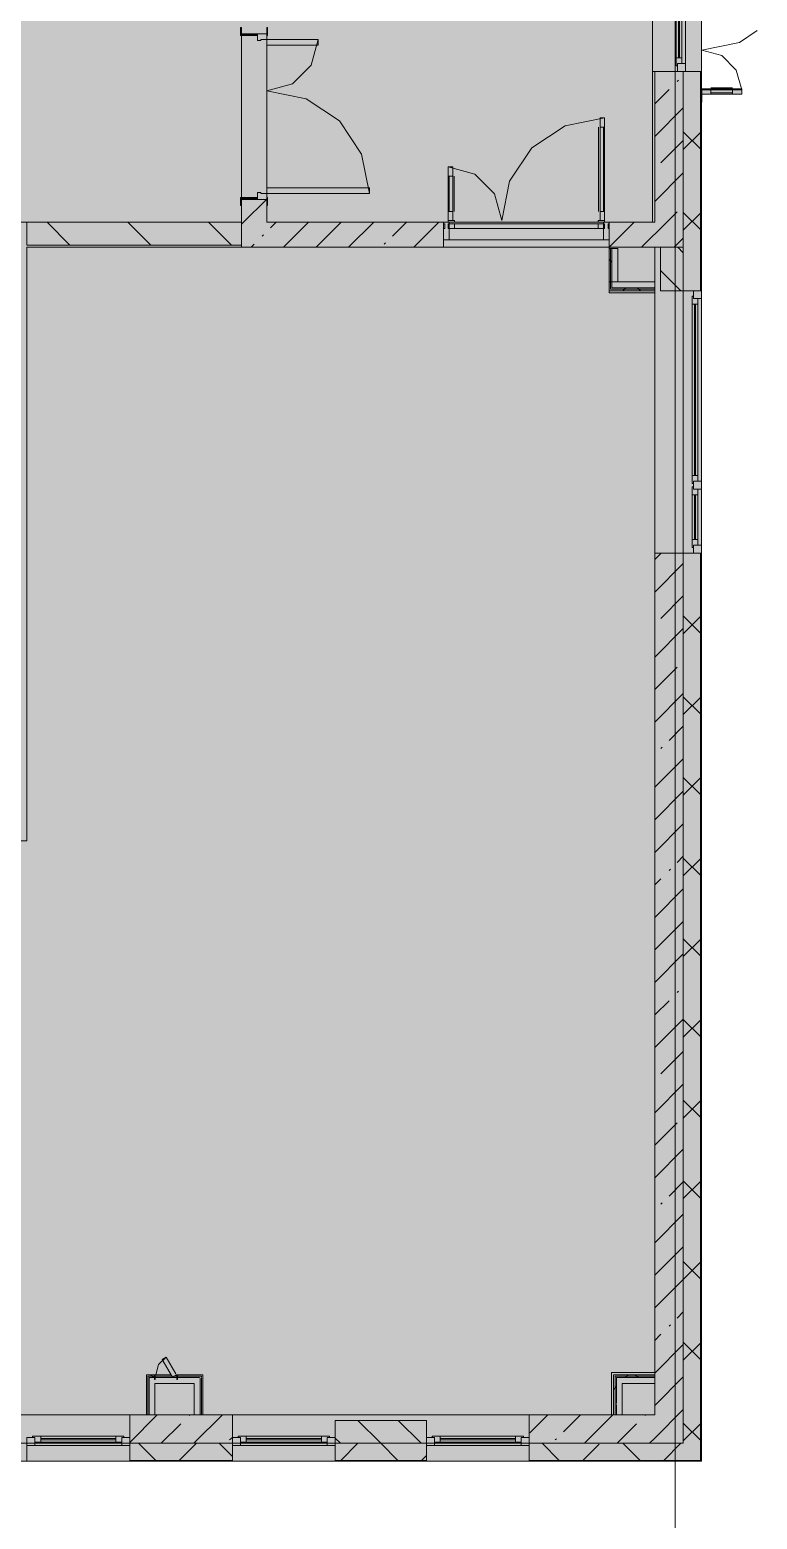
# Model space of a CAD drawing. Header units: millimetres. Extents: x -3817 to 677485, y -22715 to 103890.
# Drawn here: x 17920.9 to 17971.1, y -19609.9 to -19507.1 of the extents above; entities that cross this region are included whole.
import ezdxf

# ---------------------------------------------------------------- set-up
doc = ezdxf.new("R2010")
doc.units = ezdxf.units.MM
doc.layers.add('PDF _Геометрия', color=7, linetype='Continuous', true_color=0x1d1d1d)
doc.layers.add('PDF _Сплошная заливка', color=7, linetype='Continuous', true_color=0xffffff)

msp = doc.modelspace()

# ---------------------------------------------------------------- hatches: boundary and pattern name
at = {"layer": 'PDF _Сплошная заливка', "true_color": 0xd9d9d9, "transparency": 33554559}
for points in [[(17936.19, -19605.9), (17967.27, -19605.9), (17967.27, -19434.13), (17715.86, -19434.13), (17715.86, -19388.54), (17649.34, -19388.54), (17649.34, -19558.6), (17683.53, -19558.6), (17683.53, -19605.9), (17932.54, -19605.9)], [(17960.91, -19525.14), (17961.01, -19525.04), (17961.01, -19522.22), (17960.91, -19522.22), (17960.91, -19522.73)], [(17961.01, -19525.04), (17961.1, -19524.94), (17961.1, -19522.22), (17961.01, -19522.22), (17961.01, -19522.73)], [(17966.02, -19525.14), (17966.02, -19522.14), (17964.45, -19522.14), (17964.45, -19525.14), (17965.41, -19525.14)], [(17961.5, -19525.14), (17964.06, -19525.14), (17964.06, -19525.04), (17961.1, -19525.04), (17961.01, -19525.14)], [(17964.06, -19525.04), (17964.06, -19524.94), (17961.1, -19524.94), (17961.1, -19525.04), (17961.5, -19525.04)], [(17966.02, -19604.66), (17966.02, -19543.24), (17964.06, -19543.24), (17964.06, -19604.66), (17965.45, -19604.66)], [(17929.08, -19602.69), (17929.18, -19602.69), (17929.18, -19600.13), (17929.08, -19600.13), (17929.08, -19601.98)], [(17959.81, -19604.66), (17964.06, -19604.66), (17964.06, -19602.69), (17955.4, -19602.69), (17955.4, -19604.66), (17958.1, -19604.66)]]:
    msp.add_hatch(color=254, dxfattribs=at).paths.add_polyline_path(points)
h = msp.add_hatch(color=254, dxfattribs=at)
h.paths.add_polyline_path([(17965.41, -19520.41), (17966.02, -19520.41), (17966.02, -19510.02), (17964.06, -19510.02), (17964.06, -19520.41)], flags=0)
h.paths.add_polyline_path([(17966.02, -19500.57), (17966.02, -19435.37), (17964.06, -19435.37), (17964.06, -19500.57), (17965.41, -19500.57)], flags=0)
h = msp.add_hatch(color=254, dxfattribs=at)
h.paths.add_polyline_path([(17967.18, -19605.84), (17967.21, -19605.84), (17967.21, -19543.24), (17966.02, -19543.24), (17966.02, -19605.84), (17966.89, -19605.84)], flags=0)
h.paths.add_polyline_path([(17966.02, -19525.14), (17967.21, -19525.14), (17967.21, -19510.02), (17966.02, -19510.02), (17966.02, -19522.14)], flags=0)
h.paths.add_polyline_path([(17967.21, -19500.57), (17967.21, -19435.37), (17966.02, -19435.37), (17966.02, -19500.57)], flags=0)
h = msp.add_hatch(color=254, dxfattribs=at)
h.paths.add_polyline_path([(17937.29, -19520.41), (17937.29, -19518.84), (17935.55, -19518.84), (17935.55, -19520.41), (17936.19, -19520.41)], flags=0)
h.paths.add_polyline_path([(17935.55, -19507.42), (17937.29, -19507.42), (17937.29, -19498.36), (17935.55, -19498.36), (17935.55, -19506.99)], flags=0)
h.paths.add_polyline_path([(17935.55, -19494.43), (17937.29, -19494.43), (17937.29, -19457.42), (17935.55, -19457.42), (17935.55, -19478.71)], flags=0)
at = {"layer": 'PDF _Сплошная заливка', "true_color": 0xcdcdcd, "transparency": 33554559}
for points in [[(17936.66, -19507.54), (17936.66, -19507.42), (17935.55, -19507.42), (17935.55, -19507.54), (17936.19, -19507.54)], [(17960.28, -19520.3), (17960.59, -19520.3), (17960.59, -19513.22), (17960.28, -19513.22), (17960.28, -19518.33)], [(17936.66, -19518.84), (17936.66, -19518.72), (17935.55, -19518.72), (17935.55, -19518.84), (17936.19, -19518.84)], [(17930.79, -19600.09), (17931.06, -19599.94), (17930.35, -19598.71), (17930.08, -19598.87), (17930.61, -19599.79)]]:
    msp.add_hatch(color=254, dxfattribs=at).paths.add_polyline_path(points)
h = msp.add_hatch(color=254, dxfattribs=at)
h.paths.add_polyline_path([(17937.29, -19518.84), (17937.29, -19518.44), (17936.66, -19518.36), (17936.66, -19518.84)], flags=0)
h.paths.add_polyline_path([(17936.66, -19507.89), (17936.89, -19507.81), (17937.29, -19507.81), (17937.29, -19507.42), (17936.66, -19507.42)], flags=0)
at = {"layer": 'PDF _Сплошная заливка', "true_color": 0xd9d9d9, "transparency": 33554559}
h = msp.add_hatch(color=254, dxfattribs=at)
h.paths.add_polyline_path([(17935.55, -19521.99), (17935.55, -19520.41), (17920.75, -19520.41), (17920.75, -19521.99), (17921.58, -19521.99)], flags=0)
h.paths.add_polyline_path([(17849.1, -19521.99), (17849.1, -19520.41), (17845.32, -19520.41), (17845.32, -19521.99), (17848.86, -19521.99)], flags=0)
h.paths.add_polyline_path([(17857.21, -19521.99), (17862.48, -19521.99), (17862.48, -19520.41), (17856.97, -19520.41), (17856.97, -19521.99)], flags=0)
h = msp.add_hatch(color=254, dxfattribs=at)
h.paths.add_polyline_path([(17935.55, -19522.14), (17949.49, -19522.14), (17949.49, -19520.41), (17935.55, -19520.41), (17935.55, -19521.99)], flags=0)
h.paths.add_polyline_path([(17966.02, -19522.14), (17966.02, -19520.41), (17960.91, -19520.41), (17960.91, -19522.14), (17965.41, -19522.14)], flags=0)
h = msp.add_hatch(color=254, dxfattribs=at)
h.paths.add_polyline_path([(17931.06, -19600.03), (17932.78, -19600.03), (17932.88, -19599.94), (17930.97, -19599.99), (17930.89, -19600.03)], flags=0)
h.paths.add_polyline_path([(17930.75, -19600.03), (17930.7, -19599.94), (17928.99, -19599.94), (17929.08, -19600.03), (17930.08, -19600.03)], flags=0)
at = {"layer": 'PDF _Сплошная заливка', "true_color": 0xcfcfcf, "transparency": 33554559}
for points in [[(17929.58, -19600.53), (17932.69, -19600.53), (17932.65, -19600.13), (17929.18, -19600.13), (17929.18, -19600.53)], [(17932.29, -19602.69), (17932.69, -19602.69), (17932.69, -19600.53), (17932.29, -19600.53), (17932.29, -19601.98)], [(17964.05, -19600.53), (17964.05, -19600.13), (17961.42, -19600.13), (17961.42, -19600.53), (17961.81, -19600.53)], [(17961.42, -19602.69), (17961.81, -19602.69), (17961.81, -19600.53), (17961.42, -19600.53), (17961.42, -19601.98)]]:
    msp.add_hatch(color=254, dxfattribs=at).paths.add_polyline_path(points)
at = {"layer": 'PDF _Сплошная заливка', "true_color": 0xd9d9d9, "transparency": 33554559}
h = msp.add_hatch(color=254, dxfattribs=at)
h.paths.add_polyline_path([(17920.75, -19604.66), (17920.75, -19603.09), (17916.81, -19603.09), (17916.81, -19604.66), (17917.93, -19604.66)], flags=0)
h.paths.add_polyline_path([(17943.5, -19604.66), (17948.31, -19604.66), (17948.31, -19603.09), (17942.01, -19603.09), (17942.01, -19604.66)], flags=0)
h.paths.add_polyline_path([(17891.62, -19604.66), (17891.62, -19603.09), (17883.35, -19603.09), (17883.35, -19604.66)], flags=0)
h.paths.add_polyline_path([(17806.58, -19604.66), (17806.58, -19603.28), (17798.31, -19603.28), (17798.31, -19604.66), (17804.73, -19604.66)], flags=0)
h.paths.add_polyline_path([(17791.23, -19604.66), (17791.23, -19603.28), (17789.26, -19603.28), (17789.26, -19604.66), (17790.12, -19604.66)], flags=0)
h.paths.add_polyline_path([(17838.86, -19604.66), (17849.1, -19604.66), (17849.1, -19603.09), (17838.86, -19603.09)], flags=0)
h.paths.add_polyline_path([(17876.26, -19604.66), (17876.26, -19603.09), (17874.3, -19603.09), (17874.3, -19604.66)], flags=0)
h.paths.add_polyline_path([(17706.32, -19604.66), (17711.31, -19604.66), (17711.31, -19603.09), (17705.01, -19603.09), (17705.01, -19604.66), (17706.14, -19604.66)], flags=0)
h.paths.add_polyline_path([(17727.45, -19604.66), (17727.45, -19603.28), (17725.48, -19603.28), (17725.48, -19604.66)], flags=0)
h.paths.add_polyline_path([(17742.76, -19604.66), (17742.8, -19604.66), (17742.8, -19603.28), (17734.54, -19603.28), (17734.54, -19604.66), (17742.74, -19604.66)], flags=0)
h.paths.add_polyline_path([(17775.52, -19604.66), (17782.17, -19604.66), (17782.17, -19603.09), (17775.09, -19603.09), (17775.09, -19604.66)], flags=0)
h = msp.add_hatch(color=254, dxfattribs=at)
h.paths.add_polyline_path([(17942.01, -19605.84), (17948.31, -19605.84), (17948.31, -19604.66), (17942.01, -19604.66)], flags=0)
h.paths.add_polyline_path([(17955.4, -19605.84), (17966.02, -19605.84), (17966.02, -19604.66), (17955.4, -19604.66)], flags=0)
h.paths.add_polyline_path([(17909.73, -19605.84), (17920.75, -19605.84), (17920.75, -19604.66), (17909.73, -19604.66)], flags=0)
h.paths.add_polyline_path([(17870.46, -19605.84), (17876.26, -19605.84), (17876.26, -19604.66), (17867.21, -19604.66), (17867.21, -19605.84)], flags=0)
h.paths.add_polyline_path([(17883.35, -19605.84), (17891.62, -19605.84), (17891.62, -19604.66), (17883.35, -19604.66)], flags=0)
h.paths.add_polyline_path([(17848.55, -19605.84), (17849.1, -19605.84), (17849.1, -19604.66), (17838.86, -19604.66), (17838.86, -19605.84), (17844.9, -19605.84)], flags=0)
h.paths.add_polyline_path([(17932.54, -19605.84), (17934.92, -19605.84), (17934.92, -19604.66), (17927.84, -19604.66), (17927.84, -19605.84), (17928.89, -19605.84)], flags=0)
h.paths.add_polyline_path([(17768, -19605.84), (17768, -19604.66), (17760.98, -19604.66), (17760.98, -19605.84), (17764.56, -19605.84)], flags=0)
h.paths.add_polyline_path([(17826.64, -19605.84), (17831.78, -19605.84), (17831.78, -19604.66), (17824.69, -19604.66), (17824.69, -19605.84)], flags=0)
h.paths.add_polyline_path([(17775.09, -19605.84), (17791.23, -19605.84), (17791.23, -19604.66), (17775.09, -19604.66)], flags=0)
h.paths.add_polyline_path([(17804.73, -19605.84), (17806.58, -19605.84), (17806.58, -19604.66), (17798.31, -19604.66), (17798.31, -19605.84)], flags=0)
h.paths.add_polyline_path([(17709.79, -19605.84), (17711.31, -19605.84), (17711.31, -19604.66), (17705.01, -19604.66), (17705.01, -19605.84), (17706.14, -19605.84)], flags=0)
h.paths.add_polyline_path([(17695.18, -19605.84), (17697.92, -19605.84), (17697.92, -19604.66), (17683.59, -19604.66), (17683.59, -19605.84), (17687.88, -19605.84)], flags=0)
h.paths.add_polyline_path([(17742.65, -19605.84), (17742.74, -19605.84), (17742.74, -19604.66), (17734.54, -19604.66), (17734.54, -19605.84), (17739, -19605.84)], flags=0)
h.paths.add_polyline_path([(17720.74, -19605.84), (17727.45, -19605.84), (17727.45, -19604.66), (17718.4, -19604.66), (17718.4, -19605.84)], flags=0)

# ---------------------------------------------------------------- linework, layer by layer
at = {"layer": 'PDF _Геометрия', "color": 253, "lineweight": 9, "true_color": 0xaaaaaa}
for points in [[(17965.47, -19618.88), (17965.47, -19525.3), (17965.47, -19524.9), (17965.47, -19431.32)], [(17971.12, -19507.2), (17969.9, -19508.02), (17967.29, -19508.54), (17968.67, -19508.91), (17969.68, -19509.92), (17970.05, -19511.29), (17967.29, -19511.29)], [(17969.42, -19511.15), (17967.92, -19511.15)], [(17967.29, -19511.29), (17967.29, -19512.14), (17967.29, -19511.29)], [(17967.92, -19511.58), (17967.92, -19511.22)], [(17969.42, -19511.5), (17967.92, -19511.5)], [(17969.42, -19511.58), (17969.42, -19511.22)]]:
    msp.add_lwpolyline(points, dxfattribs=at)
at = {"layer": 'PDF _Геометрия', "color": 9, "lineweight": 9, "true_color": 0xb7b7b7}
for points in [[(17963.89, -19520.41), (17963.89, -19497.97), (17949.49, -19497.97), (17949.49, -19495.61)], [(17963.89, -19510.02), (17963.89, -19500.57), (17963.89, -19510.02), (17965.62, -19510.02), (17965.62, -19509.47), (17965.62, -19510.02)], [(17944.37, -19518.44), (17943.83, -19515.73), (17942.3, -19513.43), (17940, -19511.9), (17937.29, -19511.36), (17939.06, -19510.88), (17940.35, -19509.58), (17940.83, -19507.81)], [(17949.8, -19520.3), (17949.8, -19516.6), (17951.65, -19517.1), (17953.01, -19518.45), (17953.51, -19520.3), (17954.04, -19517.59), (17955.58, -19515.29), (17957.88, -19513.76), (17960.59, -19513.22), (17960.59, -19520.3)], [(17960.17, -19513.85), (17960.17, -19519.67)], [(17960.59, -19513.85), (17960.28, -19513.85)], [(17960.51, -19513.85), (17960.51, -19519.67)], [(17949.8, -19517.23), (17950.12, -19517.23)], [(17949.88, -19517.23), (17949.88, -19519.67)], [(17950.23, -19517.23), (17950.23, -19519.67)], [(17857.21, -19520.41), (17935.55, -19520.41)], [(17949.49, -19520.41), (17949.49, -19520.85)], [(17949.8, -19519.67), (17950.12, -19519.67)], [(17950.24, -19520.41), (17950.24, -19520.3), (17949.8, -19520.3), (17949.8, -19520.41)], [(17960.16, -19520.41), (17960.16, -19520.3), (17960.59, -19520.3), (17960.59, -19520.41)], [(17960.59, -19519.67), (17960.28, -19519.67)], [(17960.91, -19520.85), (17960.91, -19520.41)], [(17949.8, -19520.54), (17949.8, -19520.85), (17950.24, -19520.85), (17950.24, -19520.54)], [(17960.59, -19520.54), (17960.59, -19520.85), (17960.16, -19520.85), (17960.16, -19520.54)], [(17949.49, -19521.64), (17949.49, -19522.14), (17920.75, -19522.14), (17920.75, -19563.09), (17913.9, -19563.09)], [(17920.75, -19522.14), (17935.55, -19522.14)], [(17960.91, -19525.14), (17960.91, -19525.29), (17964.06, -19525.29), (17960.91, -19525.29), (17960.91, -19521.64)], [(17955.4, -19602.69), (17961.06, -19602.69), (17961.06, -19599.77), (17964.06, -19599.77), (17964.06, -19543.24)], [(17929.64, -19599.94), (17929.83, -19599.23), (17930.35, -19598.71)], [(17931.02, -19599.86), (17930.35, -19598.71), (17930.08, -19598.87), (17930.79, -19600.09), (17931.06, -19599.94)], [(17964.06, -19599.77), (17961.06, -19599.77), (17961.06, -19602.69), (17961.22, -19602.69)], [(17961.81, -19602.69), (17964.06, -19602.69)]]:
    msp.add_lwpolyline(points, dxfattribs=at)
at = {"layer": 'PDF _Геометрия', "color": 8, "lineweight": 9, "true_color": 0x737373}
for points in [[(17966.17, -19510.02), (17966.17, -19500.57)], [(17965.54, -19509.62), (17965.54, -19500.96)], [(17965.69, -19509.07), (17965.69, -19501.51)], [(17965.77, -19501.51), (17965.77, -19509.07)], [(17935.55, -19507.42), (17937.29, -19507.42)], [(17935.55, -19518.72), (17935.55, -19507.54)], [(17937.29, -19508.21), (17937.29, -19518.44)], [(17965.54, -19509.07), (17965.93, -19509.07)], [(17966.02, -19525.14), (17966.02, -19543.24), (17967.27, -19543.24), (17966.02, -19543.24), (17966.02, -19604.66), (17965.45, -19604.66), (17966.02, -19604.66), (17966.02, -19543.24), (17964.06, -19543.24), (17964.06, -19525.29), (17964.06, -19525.14), (17964.06, -19522.14), (17964.45, -19522.14), (17966.02, -19522.14), (17966.02, -19525.14), (17964.45, -19525.14), (17964.45, -19522.14), (17960.91, -19522.14), (17960.91, -19520.41), (17964.06, -19520.41), (17964.06, -19510.02), (17966.02, -19510.02), (17967.27, -19510.02), (17966.02, -19510.02), (17966.02, -19520.41), (17966.02, -19522.14), (17966.02, -19520.41), (17966.02, -19510.02), (17965.62, -19510.02), (17965.62, -19509.47)], [(17967.21, -19525.14), (17967.21, -19510.02)], [(17967.23, -19525.14), (17967.23, -19510.02)], [(17965.6, -19510.71), (17965.7, -19510.61)], [(17964.06, -19512.25), (17965.04, -19511.27)], [(17964.06, -19514.5), (17966.02, -19512.53)], [(17967.21, -19515.36), (17966.02, -19514.18)], [(17966.02, -19515.41), (17967.21, -19514.22)], [(17964.48, -19516.32), (17966.02, -19514.77)], [(17964.06, -19518.99), (17966.02, -19517.02)], [(17935.55, -19520.55), (17935.69, -19520.41), (17937.27, -19518.84)], [(17937.29, -19518.84), (17935.55, -19518.84)], [(17935.55, -19519.27), (17935.55, -19520.41), (17935.55, -19521.99), (17935.55, -19522.14), (17949.49, -19522.14), (17949.49, -19520.41), (17937.29, -19520.41), (17937.29, -19519.27)], [(17923.72, -19521.99), (17922.15, -19520.41)], [(17929.29, -19521.99), (17927.72, -19520.41)], [(17934.86, -19521.99), (17933.28, -19520.41)], [(17937.54, -19520.81), (17937.94, -19520.41)], [(17938.45, -19522.14), (17940.18, -19520.41)], [(17940.7, -19522.14), (17942.43, -19520.41)], [(17942.94, -19522.14), (17944.67, -19520.41)], [(17945.96, -19521.37), (17946.92, -19520.41)], [(17947.43, -19522.14), (17949.16, -19520.41)], [(17949.49, -19520.85), (17949.49, -19520.41)], [(17949.88, -19521.64), (17960.51, -19521.64), (17949.88, -19521.64), (17949.88, -19520.85), (17949.88, -19520.54), (17949.88, -19520.41), (17949.88, -19520.54), (17949.88, -19520.85), (17960.51, -19520.85), (17949.88, -19520.85)], [(17960.51, -19520.85), (17960.51, -19520.54), (17960.51, -19520.41), (17960.51, -19520.54), (17960.51, -19520.85), (17960.51, -19521.64)], [(17960.91, -19522.14), (17962.63, -19520.41)], [(17960.91, -19520.41), (17960.91, -19520.85)], [(17963.15, -19522.14), (17964.88, -19520.41), (17965.6, -19519.69)], [(17967.21, -19520.93), (17966.02, -19519.75)], [(17966.02, -19520.97), (17967.21, -19519.79)], [(17936.98, -19521.37), (17937.07, -19521.28)], [(17949.88, -19520.54), (17960.51, -19520.54), (17949.88, -19520.54)], [(17936.21, -19522.14), (17936.42, -19521.93)], [(17945.4, -19521.93), (17945.49, -19521.84)], [(17960.91, -19521.64), (17960.91, -19522.14), (17949.49, -19522.14), (17949.49, -19521.64)], [(17964.06, -19525.04), (17961.5, -19525.04), (17961.1, -19525.04), (17961.01, -19525.04), (17961.01, -19522.22), (17961.01, -19524.54)], [(17964.06, -19524.94), (17961.5, -19524.94), (17961.1, -19524.94), (17961.1, -19522.22), (17961.1, -19524.54)], [(17965.39, -19522.14), (17966.02, -19521.51)], [(17966.02, -19522.53), (17965.64, -19522.14)], [(17966.02, -19522.14), (17966.02, -19525.14), (17967.27, -19525.14), (17966.72, -19525.14), (17966.72, -19525.69), (17967.27, -19525.69)], [(17965.85, -19525.14), (17964.45, -19523.74)], [(17932.88, -19602.69), (17955.4, -19602.69), (17955.4, -19604.66), (17948.31, -19604.66), (17948.31, -19605.9), (17948.31, -19604.66), (17955.4, -19604.66), (17955.4, -19605.9), (17955.4, -19604.66), (17965.41, -19604.66), (17964.06, -19604.66), (17955.4, -19604.66), (17955.4, -19602.69), (17964.06, -19602.69), (17964.06, -19543.24), (17966.02, -19543.24), (17966.02, -19525.14), (17967.27, -19525.14)], [(17961.86, -19525.14), (17961.96, -19525.04), (17962.06, -19524.94)], [(17963.06, -19525.14), (17962.96, -19525.04), (17962.87, -19524.94)], [(17966.64, -19538.44), (17966.64, -19525.53)], [(17966.72, -19525.14), (17966.72, -19525.69)], [(17966.64, -19526.08), (17967.03, -19526.08)], [(17966.8, -19537.89), (17966.8, -19526.08)], [(17966.87, -19526.08), (17966.87, -19537.89)], [(17966.64, -19537.89), (17967.03, -19537.89)], [(17966.64, -19542.85), (17966.64, -19538.68)], [(17967.27, -19538.84), (17966.72, -19538.84), (17966.72, -19538.28), (17967.27, -19538.28)], [(17966.64, -19539.23), (17967.03, -19539.23)], [(17966.8, -19542.3), (17966.8, -19539.23)], [(17966.87, -19539.23), (17966.87, -19542.3)], [(17966.64, -19542.3), (17967.03, -19542.3)], [(17967.27, -19543.24), (17966.72, -19543.24), (17966.72, -19542.69), (17967.27, -19542.69)], [(17966.72, -19542.69), (17966.72, -19543.24)], [(17967.23, -19543.24), (17967.23, -19605.86), (17967.21, -19605.86), (17966.02, -19605.86), (17955.4, -19605.86)], [(17964.06, -19543.68), (17964.49, -19543.24)], [(17964.06, -19545.93), (17966.02, -19543.96)], [(17967.21, -19605.84), (17967.21, -19543.24)], [(17964.48, -19547.75), (17966.02, -19546.2)], [(17967.21, -19548.76), (17966.02, -19547.58)], [(17966.02, -19548.81), (17967.21, -19547.63)], [(17964.06, -19550.42), (17966.02, -19548.45)], [(17964.06, -19552.66), (17965.6, -19551.12)], [(17964.06, -19554.91), (17966.02, -19552.94)], [(17967.21, -19554.33), (17966.02, -19553.15)], [(17966.02, -19554.38), (17967.21, -19553.2)], [(17965.04, -19556.17), (17966.02, -19555.18)], [(17964.48, -19556.73), (17964.57, -19556.63)], [(17964.06, -19559.4), (17966.02, -19557.43)], [(17967.21, -19559.9), (17966.02, -19558.72)], [(17966.02, -19559.95), (17967.21, -19558.76)], [(17964.06, -19561.64), (17966.02, -19559.67)], [(17964.06, -19563.89), (17966.02, -19561.92)], [(17965.6, -19564.59), (17966.02, -19564.16)], [(17967.21, -19565.47), (17966.02, -19564.29)], [(17966.02, -19565.51), (17967.21, -19564.33)], [(17965.04, -19565.15), (17965.14, -19565.05)], [(17964.06, -19566.13), (17964.48, -19565.71)], [(17964.06, -19568.38), (17966.02, -19566.41)], [(17964.06, -19570.62), (17966.02, -19568.65)], [(17967.21, -19571.04), (17966.02, -19569.85)], [(17966.02, -19571.08), (17967.21, -19569.9)], [(17964.06, -19572.87), (17966.02, -19570.9)], [(17965.6, -19573.57), (17965.7, -19573.47)], [(17964.06, -19575.11), (17965.04, -19574.13)], [(17964.06, -19577.36), (17966.02, -19575.39)], [(17967.21, -19576.6), (17966.02, -19575.42)], [(17966.02, -19576.65), (17967.21, -19575.47)], [(17964.48, -19579.18), (17966.02, -19577.63)], [(17964.06, -19581.85), (17966.02, -19579.88)], [(17967.21, -19582.17), (17966.02, -19580.99)], [(17966.02, -19582.22), (17967.21, -19581.03)], [(17964.06, -19584.09), (17965.6, -19582.55)], [(17964.06, -19586.34), (17966.02, -19584.37)], [(17965.04, -19587.6), (17966.02, -19586.61)], [(17967.21, -19587.74), (17966.02, -19586.56)], [(17966.02, -19587.78), (17967.21, -19586.6)], [(17964.48, -19588.16), (17964.57, -19588.06)], [(17964.06, -19590.83), (17966.02, -19588.86)], [(17964.06, -19593.07), (17966.02, -19591.1)], [(17967.21, -19593.31), (17966.02, -19592.12)], [(17966.02, -19593.35), (17967.21, -19592.17)], [(17964.06, -19595.32), (17966.02, -19593.35)], [(17965.6, -19596.02), (17966.02, -19595.59)], [(17964.06, -19597.56), (17964.48, -19597.14)], [(17965.04, -19596.58), (17965.14, -19596.48)], [(17964.06, -19599.81), (17966.02, -19597.84)], [(17967.21, -19598.87), (17966.02, -19597.69)], [(17966.02, -19598.92), (17967.21, -19597.74)], [(17929.56, -19599.94), (17930.7, -19599.94), (17928.99, -19599.94), (17928.99, -19600.03), (17928.99, -19600.53)], [(17928.99, -19600.03), (17928.99, -19600.53), (17928.99, -19602.69), (17929.58, -19602.69)], [(17929.08, -19602.69), (17929.08, -19600.53), (17929.08, -19600.13), (17929.08, -19600.03), (17930.75, -19600.03)], [(17932.65, -19600.13), (17929.18, -19600.13), (17929.18, -19600.53), (17929.18, -19602.69)], [(17929.49, -19600.13), (17929.39, -19600.03), (17929.3, -19599.94)], [(17931.06, -19599.94), (17932.88, -19599.94), (17932.88, -19600.03), (17932.88, -19600.53), (17932.88, -19602.69), (17932.29, -19602.69), (17932.29, -19600.53), (17929.58, -19600.53), (17929.58, -19602.69), (17932.29, -19602.69)], [(17931.14, -19600.53), (17929.58, -19600.53)], [(17932.78, -19600.13), (17932.78, -19600.03), (17930.89, -19600.03)], [(17932.69, -19602.69), (17932.69, -19600.53), (17932.69, -19600.14)], [(17932.78, -19600.16), (17932.78, -19600.53), (17932.78, -19602.69)], [(17961.32, -19602.69), (17961.32, -19600.53), (17961.32, -19600.13), (17961.32, -19600.03), (17964.05, -19600.03)], [(17961.42, -19601.91), (17961.42, -19600.53), (17961.42, -19600.13), (17964.05, -19600.13)], [(17962.03, -19600.13), (17962.13, -19600.03), (17962.22, -19599.94)], [(17962.9, -19600.13), (17962.8, -19600.03), (17962.7, -19599.94)], [(17964.06, -19602.05), (17966.02, -19600.08)], [(17961.22, -19600.94), (17961.32, -19600.84), (17961.42, -19600.74)], [(17961.42, -19602.69), (17961.42, -19601.98)], [(17963.69, -19604.66), (17964.06, -19604.3), (17966.02, -19602.33)], [(17914.85, -19602.69), (17928.99, -19602.69)], [(17927.84, -19604.6), (17929.74, -19602.69)], [(17930.02, -19604.66), (17931.37, -19603.31)], [(17931.93, -19602.75), (17931.99, -19602.69)], [(17932.26, -19604.66), (17934.23, -19602.69)], [(17946.34, -19605.84), (17945.16, -19604.66), (17943.58, -19603.09)], [(17947.94, -19604.66), (17946.36, -19603.09)], [(17955.44, -19603.93), (17956.68, -19602.69)], [(17957.75, -19603.87), (17958.93, -19602.69)], [(17959.2, -19604.66), (17961.17, -19602.69)], [(17961.45, -19604.66), (17962.8, -19603.31)], [(17963.36, -19602.75), (17963.42, -19602.69)], [(17967.21, -19604.44), (17966.02, -19603.26)], [(17966.02, -19604.49), (17967.21, -19603.31)], [(17927.84, -19604.66), (17920.75, -19604.66), (17920.75, -19605.9), (17920.75, -19604.66), (17916.81, -19604.66), (17909.73, -19604.66), (17909.73, -19605.9), (17909.73, -19604.66), (17891.62, -19604.66), (17891.62, -19605.9), (17891.62, -19605.35), (17892.17, -19605.35), (17892.17, -19605.9)], [(17921.3, -19604.25), (17920.75, -19604.25)], [(17942.01, -19604.66), (17934.92, -19604.66), (17934.92, -19605.9), (17934.92, -19604.66), (17927.84, -19604.66), (17927.84, -19605.9), (17927.84, -19604.66), (17920.75, -19604.66)], [(17921.14, -19604.17), (17927.44, -19604.17)], [(17921.7, -19604.17), (17921.7, -19604.57)], [(17921.7, -19604.33), (17926.89, -19604.33)], [(17926.89, -19604.41), (17921.7, -19604.41)], [(17926.89, -19604.17), (17926.89, -19604.57)], [(17927.84, -19604.25), (17927.29, -19604.25)], [(17929.63, -19605.84), (17928.45, -19604.66)], [(17931.26, -19605.84), (17932.45, -19604.66)], [(17934.92, -19605.56), (17934.02, -19604.66)], [(17934.73, -19604.43), (17934.92, -19604.25)], [(17935.47, -19604.25), (17934.92, -19604.25)], [(17948.31, -19604.66), (17942.01, -19604.66), (17942.01, -19605.9), (17942.01, -19604.66), (17934.92, -19604.66)], [(17935.32, -19604.17), (17941.62, -19604.17)], [(17935.87, -19604.17), (17935.87, -19604.57)], [(17935.87, -19604.33), (17941.06, -19604.33)], [(17941.06, -19604.41), (17935.87, -19604.41)], [(17941.06, -19604.17), (17941.06, -19604.57)], [(17942.01, -19604.25), (17941.46, -19604.25)], [(17942.37, -19604.66), (17942.01, -19604.3)], [(17942.4, -19605.84), (17943.58, -19604.66)], [(17948.86, -19604.25), (17948.31, -19604.25)], [(17948.7, -19604.17), (17955, -19604.17)], [(17949.25, -19604.17), (17949.25, -19604.57)], [(17949.25, -19604.33), (17954.45, -19604.33)], [(17954.45, -19604.41), (17949.25, -19604.41)], [(17954.45, -19604.17), (17954.45, -19604.57)], [(17955.4, -19604.25), (17954.84, -19604.25)], [(17957.47, -19605.84), (17956.29, -19604.66)], [(17957.18, -19604.43), (17957.28, -19604.34)], [(17963.04, -19605.84), (17961.86, -19604.66)], [(17964.67, -19605.84), (17965.85, -19604.66)], [(17920.75, -19604.8), (17927.84, -19604.8)], [(17934.92, -19604.8), (17942.01, -19604.8)], [(17947.97, -19605.84), (17948.31, -19605.5)], [(17948.31, -19604.8), (17955.4, -19604.8)], [(17959.1, -19605.84), (17960.21, -19604.73)], [(17927.84, -19605.84), (17934.92, -19605.84)], [(17927.84, -19605.86), (17934.92, -19605.86)], [(17942.01, -19605.84), (17948.31, -19605.84)], [(17942.01, -19605.86), (17948.31, -19605.86)], [(17967.18, -19605.84), (17966.02, -19605.84), (17955.4, -19605.84)], [(17967.23, -19605.9), (17967.27, -19605.9)]]:
    msp.add_lwpolyline(points, dxfattribs=at)
at = {"layer": 'PDF _Геометрия', "color": 7, "lineweight": 9}
for points in [[(17967.27, -19543.24), (17967.27, -19525.14), (17967.27, -19525.69), (17967.27, -19542.69), (17967.27, -19543.24), (17967.27, -19525.14), (17967.27, -19510.02), (17967.27, -19500.57), (17967.27, -19500.96), (17967.27, -19505.33), (17967.27, -19500.96)], [(17967.27, -19511.59), (17967.27, -19507.66)], [(17967.27, -19518.29), (17967.27, -19512.46), (17967.27, -19512.07), (17967.27, -19507.7), (17967.27, -19512.07)], [(17967.27, -19512.46), (17967.27, -19518.29), (17967.27, -19512.26), (17967.27, -19518.29), (17967.27, -19518.68), (17967.27, -19513.95)], [(17967.27, -19537.34), (17967.27, -19533.8)], [(17967.27, -19538.28), (17967.27, -19538.84)], [(17967.27, -19605.9), (17967.27, -19543.24), (17967.27, -19539.7)], [(17907.37, -19605.9), (17909.73, -19605.9), (17920.75, -19605.9), (17923.11, -19605.9)], [(17927.84, -19605.9), (17920.75, -19605.9)], [(17925.47, -19605.9), (17927.84, -19605.9), (17934.92, -19605.9), (17942.01, -19605.9), (17948.31, -19605.9), (17955.4, -19605.9), (17966.02, -19605.9), (17967.23, -19605.9)], [(17935.71, -19605.9), (17940.43, -19605.9)], [(17942.8, -19605.9), (17946.73, -19605.9)], [(17949.1, -19605.9), (17953.82, -19605.9)]]:
    msp.add_lwpolyline(points, dxfattribs=at)
at = {"layer": 'PDF _Геометрия', "color": 8, "lineweight": 9, "true_color": 0x737373}
for points in [[(17965.54, -19500.96), (17965.54, -19509.62), (17965.62, -19509.62), (17965.62, -19509.47), (17965.93, -19509.47), (17965.93, -19501.12), (17965.62, -19501.12), (17965.62, -19500.96)], [(17966.17, -19510.02), (17965.62, -19510.02), (17965.62, -19509.47), (17966.17, -19509.47)], [(17935.55, -19520.41), (17920.75, -19520.41), (17920.75, -19521.99), (17935.55, -19521.99)], [(17949.8, -19520.54), (17949.88, -19520.54), (17949.88, -19520.41), (17949.49, -19520.41), (17949.49, -19520.54), (17949.57, -19520.54), (17949.57, -19520.85), (17949.49, -19520.85), (17949.49, -19521.64), (17949.88, -19521.64), (17949.88, -19520.85), (17949.8, -19520.85)], [(17949.88, -19520.41), (17960.51, -19520.41)], [(17960.83, -19520.85), (17960.83, -19520.54), (17960.91, -19520.54), (17960.91, -19520.41), (17960.51, -19520.41), (17960.51, -19520.54), (17960.59, -19520.54), (17960.59, -19520.85), (17960.51, -19520.85), (17960.51, -19521.64), (17960.91, -19521.64), (17960.91, -19520.85)], [(17961.5, -19524.54), (17961.5, -19522.22), (17960.91, -19522.22), (17960.91, -19525.14), (17961.01, -19525.14), (17961.5, -19525.14), (17964.06, -19525.14), (17964.06, -19524.54)], [(17960.91, -19522.22), (17960.91, -19524.54), (17961.5, -19524.54), (17961.5, -19522.22)], [(17961.01, -19523.08), (17961.1, -19523.18), (17961.01, -19523.08), (17960.91, -19522.98)], [(17966.64, -19525.53), (17966.64, -19538.44), (17966.72, -19538.44), (17966.72, -19538.28), (17967.03, -19538.28), (17967.03, -19525.69), (17966.72, -19525.69), (17966.72, -19525.53)], [(17966.64, -19538.68), (17966.64, -19542.85), (17966.72, -19542.85), (17966.72, -19542.69), (17967.03, -19542.69), (17967.03, -19538.84), (17966.72, -19538.84), (17966.72, -19538.68)], [(17966.72, -19538.84), (17966.72, -19538.28)], [(17961.81, -19600.53), (17964.05, -19600.53), (17964.05, -19599.94), (17961.22, -19599.94), (17961.22, -19600.03), (17961.22, -19600.53), (17961.22, -19602.69), (17961.81, -19602.69)], [(17934.92, -19604.66), (17934.92, -19602.69), (17927.84, -19602.69), (17927.84, -19604.66)], [(17948.31, -19604.66), (17948.31, -19603.09), (17942.01, -19603.09), (17942.01, -19604.66)], [(17920.75, -19604.8), (17920.75, -19604.25), (17921.3, -19604.25), (17921.3, -19604.8)], [(17927.44, -19604.17), (17921.14, -19604.17), (17921.14, -19604.25), (17921.3, -19604.25), (17921.3, -19604.57), (17927.29, -19604.57), (17927.29, -19604.25), (17927.44, -19604.25)], [(17927.29, -19604.8), (17927.29, -19604.25), (17927.84, -19604.25), (17927.84, -19604.8)], [(17934.92, -19604.8), (17934.92, -19604.25), (17935.47, -19604.25), (17935.47, -19604.8)], [(17941.62, -19604.17), (17935.32, -19604.17), (17935.32, -19604.25), (17935.47, -19604.25), (17935.47, -19604.57), (17941.46, -19604.57), (17941.46, -19604.25), (17941.62, -19604.25)], [(17941.46, -19604.8), (17941.46, -19604.25), (17942.01, -19604.25), (17942.01, -19604.8)], [(17948.31, -19604.8), (17948.31, -19604.25), (17948.86, -19604.25), (17948.86, -19604.8)], [(17955, -19604.17), (17948.7, -19604.17), (17948.7, -19604.25), (17948.86, -19604.25), (17948.86, -19604.57), (17954.84, -19604.57), (17954.84, -19604.25), (17955, -19604.25)], [(17954.84, -19604.8), (17954.84, -19604.25), (17955.4, -19604.25), (17955.4, -19604.8)]]:
    msp.add_lwpolyline(points, close=True, dxfattribs=at)
at = {"layer": 'PDF _Геометрия', "color": 9, "lineweight": 9, "true_color": 0xb7b7b7}
for points in [[(17935.49, -19507.54), (17935.55, -19507.54), (17935.55, -19506.99), (17935.49, -19506.99)], [(17937.29, -19507.54), (17937.35, -19507.54), (17937.35, -19506.99), (17937.29, -19506.99)], [(17935.55, -19507.54), (17936.66, -19507.54), (17936.66, -19507.42), (17935.55, -19507.42)], [(17937.29, -19507.81), (17937.29, -19507.42), (17936.66, -19507.42), (17936.66, -19507.89), (17936.89, -19507.89), (17936.89, -19507.81)], [(17940.83, -19507.81), (17937.29, -19507.81), (17937.29, -19508.21), (17940.83, -19508.21)], [(17937.29, -19518.44), (17937.29, -19508.21)], [(17960.28, -19520.3), (17960.59, -19520.3), (17960.59, -19513.22), (17960.28, -19513.22), (17960.28, -19520.3), (17960.59, -19520.3), (17960.59, -19513.22), (17960.28, -19513.22)], [(17950.12, -19520.3), (17949.8, -19520.3), (17949.8, -19516.6), (17950.12, -19516.6), (17950.12, -19520.3), (17950.12, -19516.6), (17949.8, -19516.6), (17949.8, -19520.3)], [(17944.37, -19518.44), (17944.37, -19518.05), (17937.29, -19518.05), (17937.29, -19518.44)], [(17935.49, -19518.72), (17935.49, -19519.27), (17935.55, -19519.27), (17935.55, -19518.72)], [(17935.55, -19518.72), (17935.55, -19518.84), (17936.66, -19518.84), (17936.66, -19518.72)], [(17937.29, -19518.44), (17936.89, -19518.44), (17936.89, -19518.36), (17936.66, -19518.36), (17936.66, -19518.84), (17937.29, -19518.84)], [(17937.29, -19518.72), (17937.29, -19519.27), (17937.35, -19519.27), (17937.35, -19518.72)], [(17929.6, -19600.25), (17929.6, -19599.94), (17929.56, -19599.94), (17929.56, -19600.25)], [(17931.1, -19600.25), (17931.14, -19600.25), (17931.14, -19599.94), (17931.1, -19599.94)]]:
    msp.add_lwpolyline(points, close=True, dxfattribs=at)
at = {"layer": 'PDF _Геометрия', "color": 7, "lineweight": 9}
msp.add_lwpolyline([(17967.27, -19507.79), (17967.27, -19512.26)], close=True, dxfattribs=at)
at = {"layer": 'PDF _Геометрия', "color": 253, "lineweight": 9, "true_color": 0xaaaaaa}
msp.add_lwpolyline([(17967.29, -19511.22), (17967.29, -19511.58), (17970.05, -19511.58), (17970.05, -19511.22), (17967.29, -19511.22), (17967.29, -19511.58), (17970.05, -19511.58), (17970.05, -19511.22)], close=True, dxfattribs=at)
at = {"layer": 'PDF _Сплошная заливка', "color": 254, "lineweight": 35, "true_color": 0xcdcdcd, "transparency": 33554559}
for points in [[(17937.29, -19507.54), (17937.35, -19507.54), (17937.29, -19506.99)], [(17940.83, -19508.21), (17940.83, -19507.81), (17937.29, -19508.21), (17937.29, -19507.81)], [(17950.12, -19520.3), (17950.12, -19516.6), (17949.8, -19520.3), (17949.8, -19516.6)], [(17937.29, -19518.44), (17944.37, -19518.44), (17937.29, -19518.05), (17944.37, -19518.05)]]:
    msp.add_solid(points, dxfattribs=at)
at = {"layer": 'PDF _Сплошная заливка', "color": 254, "lineweight": 35, "true_color": 0xe2e2e2, "transparency": 33554559}
msp.add_solid([(17970.05, -19511.58), (17970.05, -19511.22), (17967.29, -19511.58), (17967.29, -19511.22)], dxfattribs=at)
at = {"layer": 'PDF _Сплошная заливка', "color": 254, "lineweight": 35, "true_color": 0xd9d9d9, "transparency": 33554559}
for points in [[(17961.01, -19524.54), (17961.01, -19522.22), (17960.91, -19524.54), (17960.91, -19522.22)], [(17961.1, -19524.54), (17961.1, -19522.22), (17961.01, -19524.54), (17961.01, -19522.22)], [(17929.08, -19602.69), (17929.08, -19600.13), (17928.99, -19602.69), (17928.99, -19600.03)], [(17929.18, -19600.13), (17932.69, -19600.13), (17929.08, -19600.03), (17932.78, -19600.03)], [(17932.78, -19602.69), (17932.78, -19600.13), (17932.69, -19602.69), (17932.69, -19600.14)], [(17932.88, -19602.69), (17932.88, -19600.03), (17932.78, -19602.69), (17932.78, -19600.16)], [(17961.32, -19600.03), (17964.05, -19600.03), (17961.22, -19599.94), (17964.05, -19599.94)], [(17961.32, -19602.69), (17961.32, -19600.13), (17961.22, -19602.69), (17961.22, -19600.03)], [(17961.42, -19600.13), (17964.05, -19600.13), (17961.32, -19600.03), (17964.05, -19600.03)], [(17961.42, -19602.69), (17961.42, -19600.13), (17961.32, -19602.69), (17961.32, -19600.13)], [(17927.84, -19604.66), (17934.92, -19604.66), (17927.84, -19602.69), (17934.92, -19602.69)]]:
    msp.add_solid(points, dxfattribs=at)
at = {"layer": 'PDF _Сплошная заливка', "color": 254, "lineweight": 35, "true_color": 0xcfcfcf, "transparency": 33554559}
for points in [[(17961.5, -19524.94), (17961.5, -19522.22), (17961.1, -19524.94), (17961.1, -19522.22)], [(17961.5, -19524.54), (17961.5, -19522.22), (17961.1, -19524.54), (17961.1, -19522.22)], [(17964.06, -19524.94), (17964.06, -19524.54), (17961.5, -19524.94), (17961.5, -19524.54)], [(17929.58, -19602.69), (17929.58, -19600.53), (17929.18, -19602.69), (17929.18, -19600.53)]]:
    msp.add_solid(points, dxfattribs=at)

doc.saveas('drawing.dxf')
